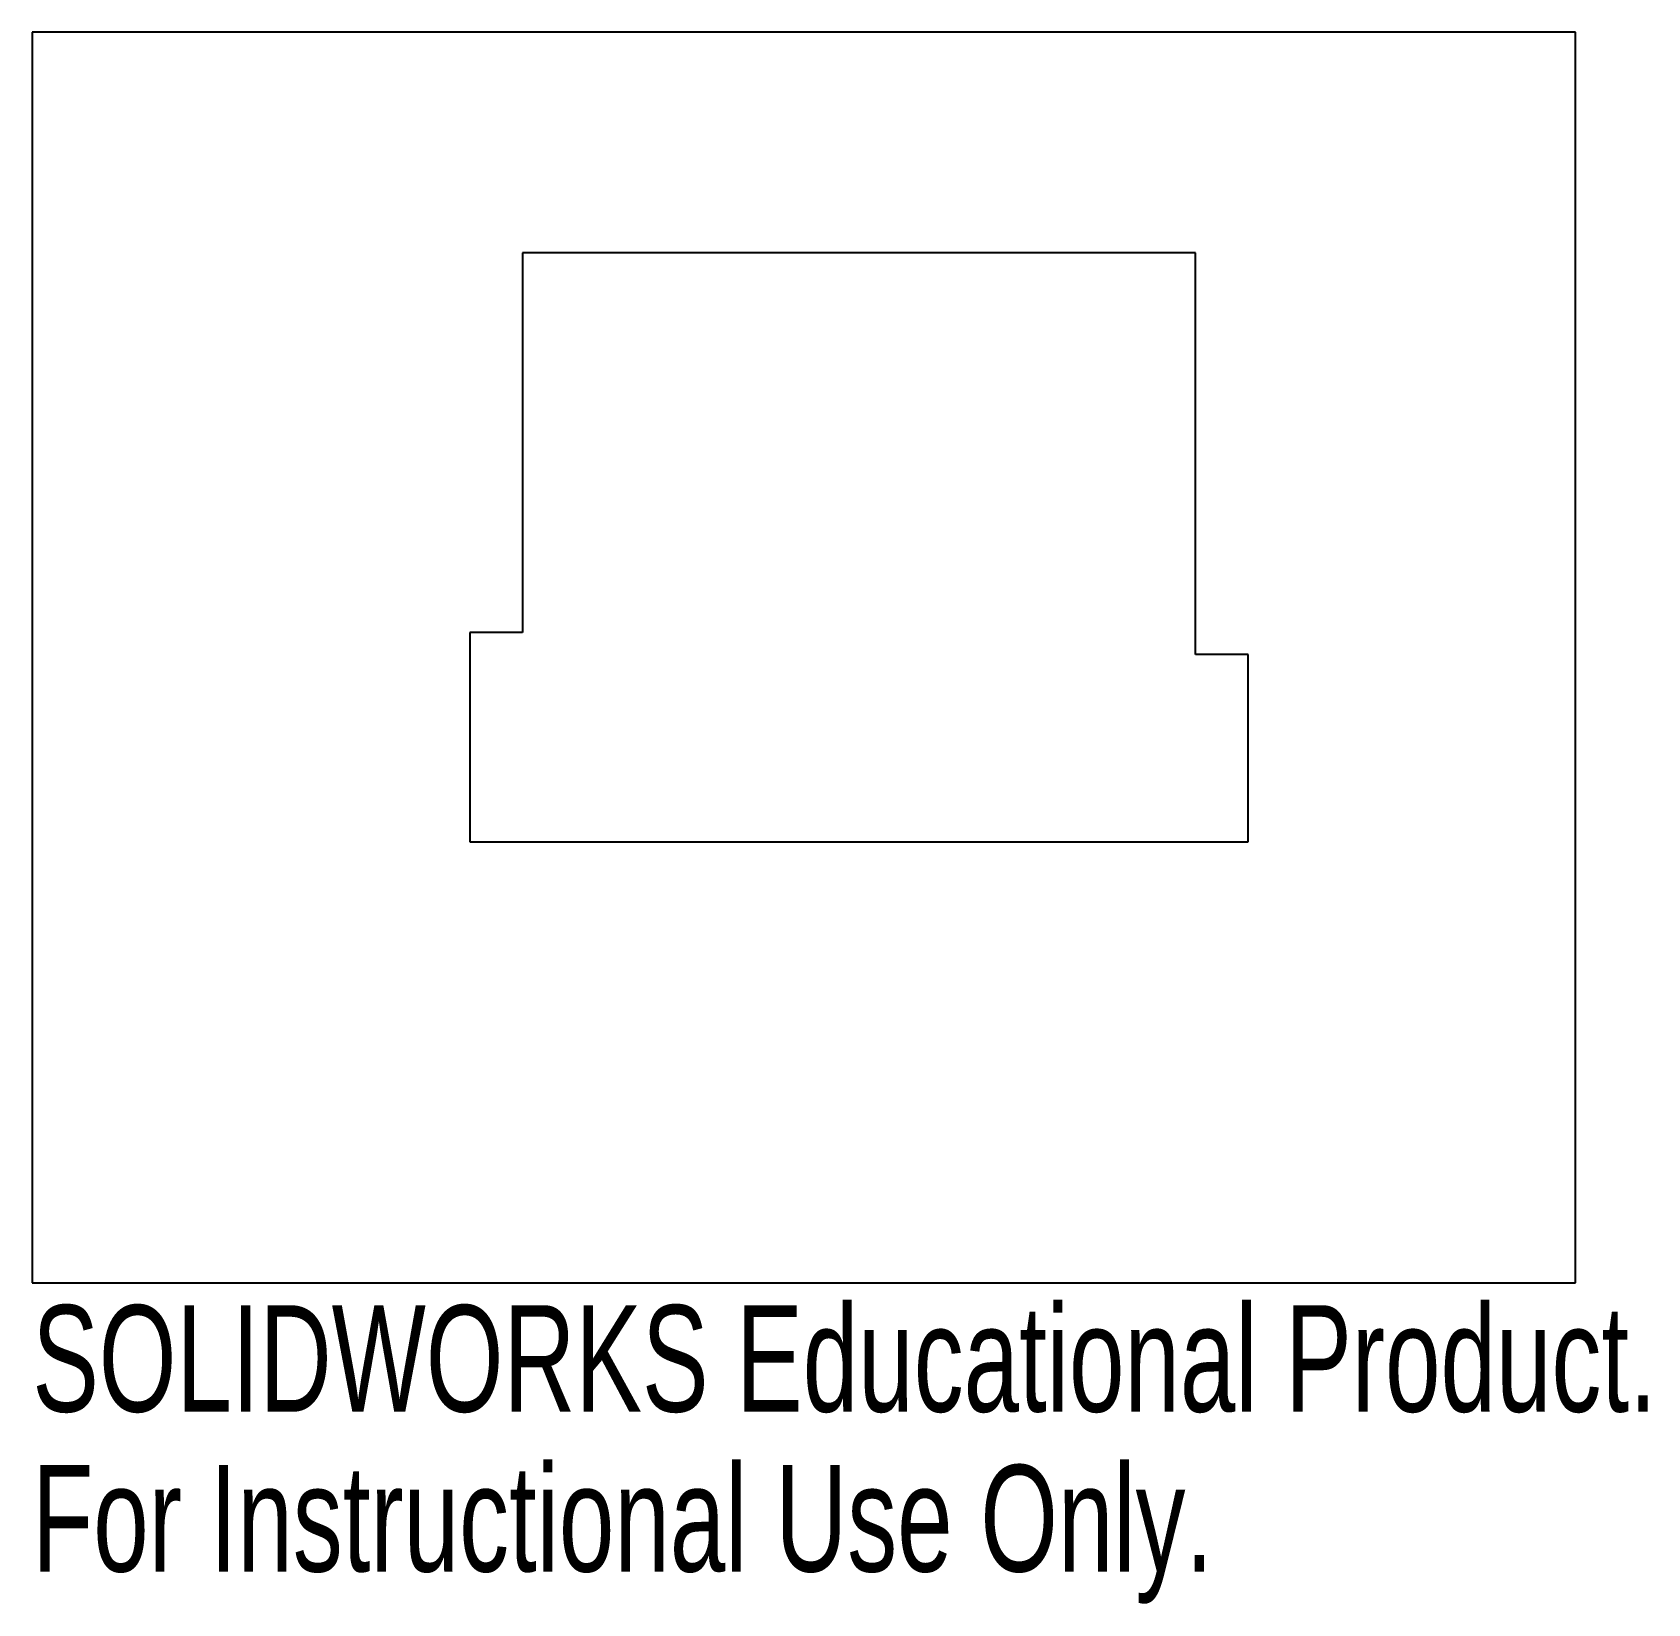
# Model space of a CAD drawing. Header units: centimetres. Extents: x -3.5 to 3.83, y -1.46 to 5.67.
import ezdxf

# ---------------------------------------------------------------- set-up
doc = ezdxf.new("R2010")
doc.units = ezdxf.units.CM
doc.styles.add('SLDTEXTSTYLE0', font='TXT', dxfattribs={"width": 0.7})

msp = doc.modelspace()

# ---------------------------------------------------------------- linework, layer by layer
at = {"color": 7, "linetype": 'Continuous', "lineweight": 25}
for p, q in [((3.5, 5.672), (-3.5, 5.672)), ((-3.5, 5.672), (-3.5, 0)), ((3.5, 0), (3.5, 5.672)), ((1.7764, 4.672), (-1.2766, 4.672)), ((-1.2766, 4.672), (-1.2766, 2.95)), ((1.7764, 2.85), (1.7764, 4.672)), ((-1.2766, 2.95), (-1.5156, 2.95)), ((-1.5156, 2.95), (-1.5156, 2)), ((2.0154, 2.85), (1.7764, 2.85)), ((2.0154, 2), (2.0154, 2.85)), ((-1.5156, 2), (2.0154, 2)), ((-3.5, 0), (3.5, 0))]:
    msp.add_line(p, q, dxfattribs=at)

# ---------------------------------------------------------------- texts
at = {"color": 7, "linetype": 'Continuous', "char_height": 0.483362, "attachment_point": 1, "style": 'SLDTEXTSTYLE0'}
for s, insert in [('SOLIDWORKS Educational Product.', (-3.5, -0.102)), ('For Instructional Use Only.', (-3.5, -0.827))]:
    msp.add_mtext(s, dxfattribs=dict(at, insert=insert))

doc.saveas('drawing.dxf')
